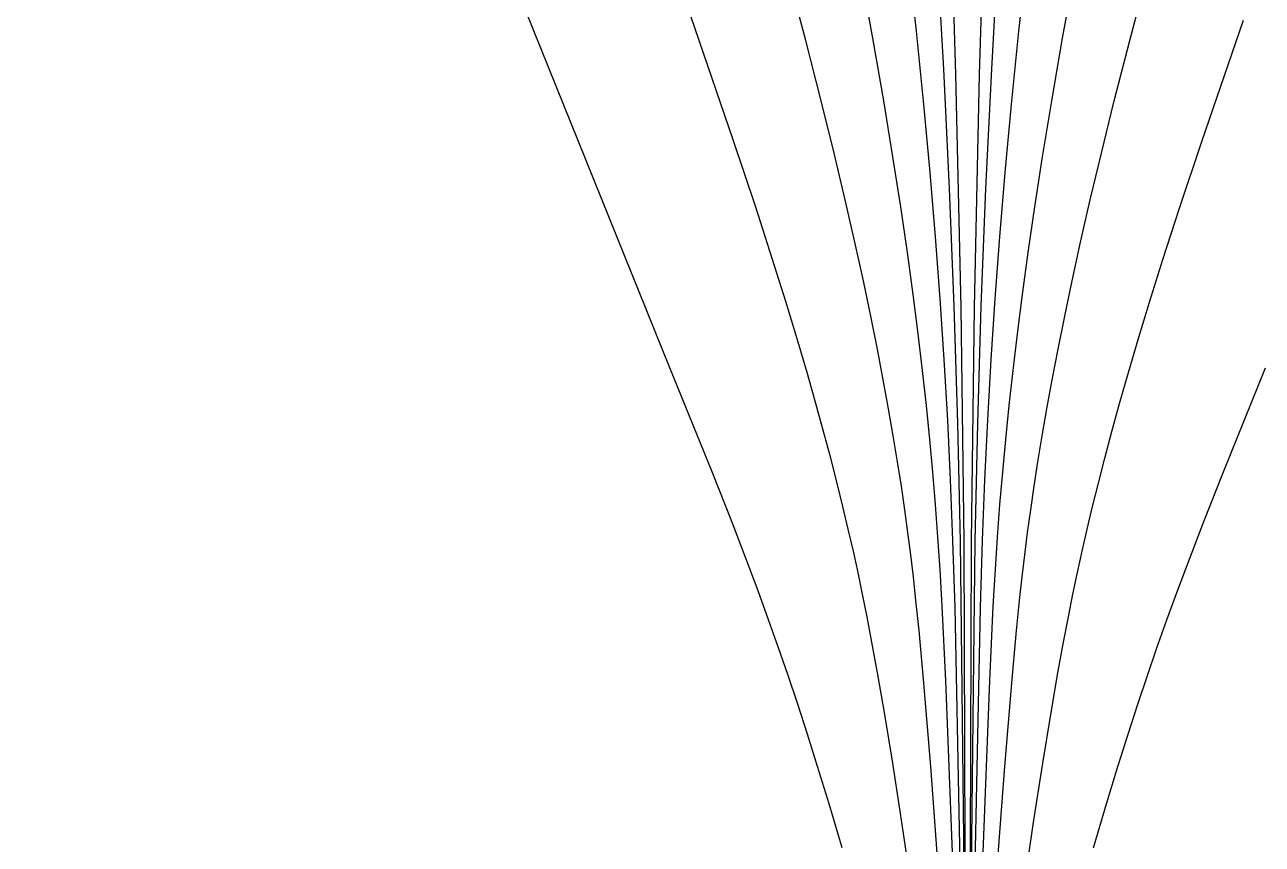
# Model space of a CAD drawing. Header units: millimetres. Extents: x -574 to 574, y 0 to 1996.
# Drawn here: x -574 to 179, y 499 to 998 of the extents above; entities that cross this region are included whole.
import ezdxf

# ---------------------------------------------------------------- set-up
doc = ezdxf.new("R2010")
doc.units = ezdxf.units.MM

msp = doc.modelspace()

# ---------------------------------------------------------------- linework, layer by layer
for points in [[(0, 0), (0, 0), (-2.24, 682.94), (-4.11, 825.61), (-7.21, 967.59), (-11.59, 1110.88), (-20.98, 1341.46), (-49.79, 1995.64)], [(0, 0), (0, 0), (2.24, 682.94), (4.11, 825.61), (7.21, 967.59), (11.59, 1110.88), (20.98, 1341.46), (49.79, 1995.64)], [(0, 0), (0, 0), (-2.07, 466.23), (-4.49, 683.26), (-6.07, 755.25), (-8.25, 826.56), (-11.07, 898.18), (-14.56, 970.78), (-18.8, 1045.35), (-23.96, 1123.89), (-30.53, 1212.07), (-94.62, 1975.68)], [(0, 0), (0, 0), (2.07, 466.23), (4.49, 683.26), (6.07, 755.25), (8.25, 826.56), (11.07, 898.18), (14.56, 970.78), (18.8, 1045.35), (23.96, 1123.89), (30.53, 1212.07), (94.62, 1975.68)], [(0, 0), (0, 0), (-0.6, 208.33), (-4.15, 466.88), (-7.76, 643.02), (-9.01, 683.86), (-10.46, 720.68), (-12.22, 757.15), (-14.32, 793.93), (-16.76, 831.03), (-19.58, 868.77), (-22.84, 907.82), (-26.66, 949.18), (-31.18, 993.83), (-36.68, 1043.77), (-43.49, 1100.98), (-52.16, 1168.75), (-65.13, 1263.32), (-163.73, 1944.91)], [(0, 0), (0, 0), (0.6, 208.33), (4.15, 466.88), (7.76, 643.02), (9.01, 683.86), (10.46, 720.68), (12.22, 757.15), (14.32, 793.93), (16.76, 831.03), (19.58, 868.77), (22.84, 907.82), (26.66, 949.18), (31.18, 993.83), (36.68, 1043.77), (43.49, 1100.98), (52.16, 1168.75), (65.13, 1263.32), (163.73, 1944.91)], [(-76.54, 496.81), (-84.43, 523.47), (-91.37, 546.21), (-97.62, 566.02), (-103.52, 584.18), (-109.36, 601.64), (-115.15, 618.43), (-121.19, 635.47), (-127.62, 653.1), (-134.9, 672.54), (-143.68, 695.36), (-155.61, 725.58), (-181.3, 788.89), (-573.94, 1762.27)], [(0, 0), (0, 0), (-0.46, 152.06), (-1.2, 208.66), (-3.49, 310.12), (-8.34, 467.8), (-13.41, 598.33), (-15.56, 643.83), (-16.84, 666.24), (-18.14, 685.96), (-19.61, 705.66), (-21.25, 725.36), (-23.1, 745.37), (-25.2, 766.03), (-27.54, 787.33), (-30.2, 809.62), (-33.26, 833.54), (-36.76, 859.09), (-40.82, 886.93), (-45.54, 917.38), (-51.12, 951.43), (-57.74, 989.71), (-65.72, 1033.54)], [(0, 0), (0, 0), (0.46, 152.06), (1.2, 208.66), (3.49, 310.12), (8.34, 467.8), (13.41, 598.33), (15.56, 643.83), (16.84, 666.24), (18.14, 685.96), (19.61, 705.66), (21.25, 725.36), (23.1, 745.37), (25.2, 766.03), (27.54, 787.33), (30.2, 809.62), (33.26, 833.54), (36.76, 859.09), (40.82, 886.93), (45.54, 917.38), (51.12, 951.43), (57.74, 989.71), (65.72, 1033.54)], [(-16.73, 468.48), (-22.53, 546.31), (-26.93, 599.38), (-29.66, 629.07), (-31.51, 647.4), (-33.09, 661.71), (-34.68, 675.01), (-36.42, 688.64), (-38.34, 702.57), (-40.42, 716.82), (-42.74, 731.72), (-45.34, 747.58), (-48.21, 764.08), (-51.39, 781.55), (-54.98, 800.3), (-59, 820.33), (-63.54, 841.96), (-68.7, 865.52), (-74.58, 891.32), (-81.31, 919.67), (-89.17, 951.54), (-98.56, 988.21), (-110.07, 1031.59)], [(16.73, 468.48), (22.53, 546.31), (26.93, 599.38), (29.66, 629.07), (31.51, 647.4), (33.09, 661.71), (34.68, 675.01), (36.42, 688.64), (38.34, 702.57), (40.42, 716.82), (42.74, 731.72), (45.34, 747.58), (48.21, 764.08), (51.39, 781.55), (54.98, 800.3), (59, 820.33), (63.54, 841.96), (68.7, 865.52), (74.58, 891.32), (81.31, 919.67), (89.17, 951.54), (98.56, 988.21), (110.07, 1031.59)], [(-33.89, 470.17), (-39.85, 510.94), (-45.65, 548.34), (-50.69, 579.08), (-54.86, 603.17), (-58.29, 621.95), (-61.25, 637.41), (-64.01, 651.2), (-66.77, 664.32), (-69.63, 677.4), (-72.69, 690.79), (-75.95, 704.47), (-79.49, 718.78), (-83.4, 734.03), (-87.71, 750.21), (-92.42, 767.33), (-97.75, 786.01), (-103.81, 806.57), (-110.73, 829.32), (-118.95, 855.53), (-129.06, 886.76), (-142.73, 927.74), (-168.63, 1003.13)], [(33.89, 470.17), (39.85, 510.94), (45.65, 548.34), (50.69, 579.08), (54.86, 603.17), (58.29, 621.95), (61.25, 637.41), (64.01, 651.2), (66.77, 664.32), (69.63, 677.4), (72.69, 690.79), (75.95, 704.47), (79.49, 718.78), (83.4, 734.03), (87.71, 750.21), (92.42, 767.33), (97.75, 786.01), (103.71, 806.25), (110.63, 829), (118.75, 854.89), (128.85, 886.12), (142.41, 926.79), (167.76, 1000.6)], [(76.54, 496.81), (84.43, 523.47), (91.37, 546.21), (97.62, 566.02), (103.52, 584.18), (109.36, 601.64), (115.15, 618.43), (121.19, 635.47), (127.62, 653.1), (134.9, 672.54), (143.68, 695.36), (155.61, 725.58), (181.3, 788.89)]]:
    msp.add_lwpolyline(points)

doc.saveas('drawing.dxf')
